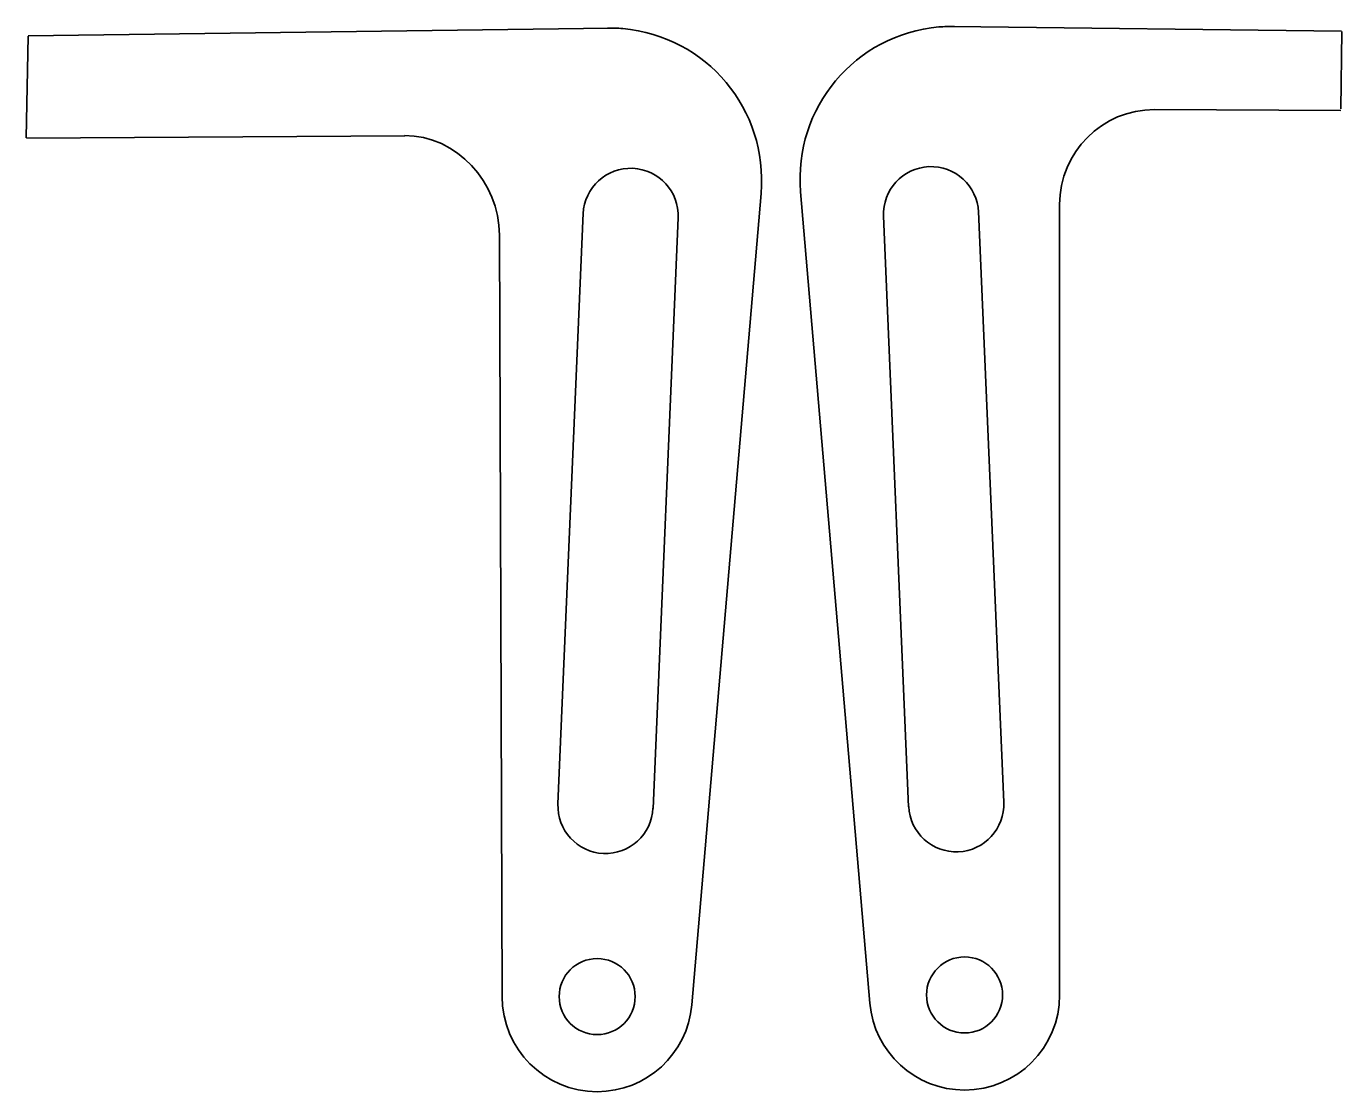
# Model space of a CAD drawing. Header units: inches. Extents: x 100 to 169.2, y 70.9 to 126.9.
import ezdxf

# ---------------------------------------------------------------- set-up
doc = ezdxf.new("R2010")
doc.units = ezdxf.units.IN
doc.header["$MEASUREMENT"] = 0
doc.layers.add('Visible Edges(ISO)', color=7, linetype='Continuous')

# ---------------------------------------------------------------- blocks, each defined once
blk = doc.blocks.new('block 2')
at = {"layer": 'Visible Edges(ISO)', "color": 7, "lineweight": 35, "true_color": 0xffffff}
blk.add_open_spline([(145.091, 116.963), (145.031, 118.343), (146.1, 119.51), (147.48, 119.57), (148.859, 119.63), (150.026, 118.561), (150.086, 117.181)], degree=3, knots=[0, 0, 0, 0, 1, 1, 1, 2, 2, 2, 2], dxfattribs=at)
blk = doc.blocks.new('block 3')
at = {"layer": 'Visible Edges(ISO)', "color": 7, "lineweight": 35, "true_color": 0xffffff}
blk.add_lwpolyline([(145.091, 116.968), (146.403, 85.901)], dxfattribs=at)
blk = doc.blocks.new('block 4')
at = {"layer": 'Visible Edges(ISO)', "color": 7, "lineweight": 35, "true_color": 0xffffff}
blk.add_open_spline([(151.412, 86.149), (151.472, 84.77), (150.403, 83.603), (149.023, 83.542), (147.644, 83.482), (146.477, 84.552), (146.417, 85.931)], degree=3, knots=[0, 0, 0, 0, 1, 1, 1, 2, 2, 2, 2], dxfattribs=at)
blk = doc.blocks.new('block 5')
at = {"layer": 'Visible Edges(ISO)', "color": 7, "lineweight": 35, "true_color": 0xffffff}
blk.add_lwpolyline([(151.412, 86.149), (150.085, 117.205)], dxfattribs=at)
blk = doc.blocks.new('block 6')
at = {"layer": 'Visible Edges(ISO)', "color": 7, "lineweight": 35, "true_color": 0xffffff}
blk.add_open_spline([(151.352, 76.016), (151.352, 77.121), (150.456, 78.016), (149.352, 78.016), (148.247, 78.016), (147.352, 77.121), (147.352, 76.016), (147.352, 74.912), (148.247, 74.016), (149.352, 74.016), (150.456, 74.016), (151.352, 74.912), (151.352, 76.016), (151.352, 76.016), (151.352, 76.016), (151.352, 76.016)], degree=3, knots=[0, 0, 0, 0, 1, 1, 1, 2, 2, 2, 3, 3, 3, 4, 4, 4, 5, 5, 5, 5], dxfattribs=at)
blk = doc.blocks.new('block 7')
at = {"layer": 'Visible Edges(ISO)', "color": 7, "lineweight": 35, "true_color": 0xffffff}
blk.add_lwpolyline([(169.19, 126.68), (169.152, 122.611)], dxfattribs=at)
blk = doc.blocks.new('block 8')
at = {"layer": 'Visible Edges(ISO)', "color": 7, "lineweight": 35, "true_color": 0xffffff}
blk.add_lwpolyline([(148.745, 126.945), (169.186, 126.691)], dxfattribs=at)
blk = doc.blocks.new('block 9')
at = {"layer": 'Visible Edges(ISO)', "color": 7, "lineweight": 35, "true_color": 0xffffff}
blk.add_open_spline([(140.73, 118.25), (140.345, 122.651), (143.601, 126.531), (148.003, 126.916), (148.273, 126.94), (148.545, 126.95), (148.816, 126.946)], degree=3, knots=[0, 0, 0, 0, 1, 1, 1, 2, 2, 2, 2], dxfattribs=at)
blk = doc.blocks.new('block 10')
at = {"layer": 'Visible Edges(ISO)', "color": 7, "lineweight": 35, "true_color": 0xffffff}
blk.add_lwpolyline([(144.371, 75.581), (140.73, 118.25)], dxfattribs=at)
blk = doc.blocks.new('block 11')
at = {"layer": 'Visible Edges(ISO)', "color": 7, "lineweight": 35, "true_color": 0xffffff}
blk.add_open_spline([(154.352, 76.016), (154.352, 73.255), (152.113, 71.016), (149.352, 71.016), (146.759, 71.016), (144.597, 72.998), (144.371, 75.581)], degree=3, knots=[0, 0, 0, 0, 1, 1, 1, 2, 2, 2, 2], dxfattribs=at)
blk = doc.blocks.new('block 12')
at = {"layer": 'Visible Edges(ISO)', "color": 7, "lineweight": 35, "true_color": 0xffffff}
blk.add_lwpolyline([(154.352, 117.575), (154.352, 76.016)], dxfattribs=at)
blk = doc.blocks.new('block 13')
at = {"layer": 'Visible Edges(ISO)', "color": 7, "lineweight": 35, "true_color": 0xffffff}
blk.add_open_spline([(154.352, 117.575), (154.352, 120.336), (156.59, 122.575), (159.352, 122.575)], degree=3, dxfattribs=at)
blk = doc.blocks.new('block 14')
at = {"layer": 'Visible Edges(ISO)', "color": 7, "lineweight": 35, "true_color": 0xffffff}
blk.add_lwpolyline([(169.15, 122.532), (159.352, 122.575)], dxfattribs=at)
blk = doc.blocks.new('block 15')
at = {"layer": 'Visible Edges(ISO)', "color": 7, "lineweight": 35, "true_color": 0xffffff}
blk.add_open_spline([(134.287, 116.877), (134.347, 118.257), (133.278, 119.424), (131.898, 119.484), (130.519, 119.544), (129.352, 118.475), (129.292, 117.095)], degree=3, knots=[0, 0, 0, 0, 1, 1, 1, 2, 2, 2, 2], dxfattribs=at)
blk = doc.blocks.new('block 16')
at = {"layer": 'Visible Edges(ISO)', "color": 7, "lineweight": 35, "true_color": 0xffffff}
blk.add_lwpolyline([(134.287, 116.882), (132.975, 85.815)], dxfattribs=at)
blk = doc.blocks.new('block 17')
at = {"layer": 'Visible Edges(ISO)', "color": 7, "lineweight": 35, "true_color": 0xffffff}
blk.add_open_spline([(127.966, 86.063), (127.906, 84.684), (128.975, 83.517), (130.355, 83.456), (131.734, 83.396), (132.901, 84.466), (132.961, 85.845)], degree=3, knots=[0, 0, 0, 0, 1, 1, 1, 2, 2, 2, 2], dxfattribs=at)
blk = doc.blocks.new('block 18')
at = {"layer": 'Visible Edges(ISO)', "color": 7, "lineweight": 35, "true_color": 0xffffff}
blk.add_lwpolyline([(127.966, 86.063), (129.293, 117.119)], dxfattribs=at)
blk = doc.blocks.new('block 19')
at = {"layer": 'Visible Edges(ISO)', "color": 7, "lineweight": 35, "true_color": 0xffffff}
blk.add_open_spline([(128.026, 75.93), (128.026, 77.035), (128.921, 77.93), (130.026, 77.93), (131.13, 77.93), (132.026, 77.035), (132.026, 75.93), (132.026, 74.826), (131.13, 73.93), (130.026, 73.93), (128.921, 73.93), (128.026, 74.826), (128.026, 75.93), (128.026, 75.93), (128.026, 75.93), (128.026, 75.93)], degree=3, knots=[0, 0, 0, 0, 1, 1, 1, 2, 2, 2, 3, 3, 3, 4, 4, 4, 5, 5, 5, 5], dxfattribs=at)
blk = doc.blocks.new('block 20')
at = {"layer": 'Visible Edges(ISO)', "color": 7, "lineweight": 35, "true_color": 0xffffff}
blk.add_lwpolyline([(100.092, 126.439), (99.998, 121.08)], dxfattribs=at)
blk = doc.blocks.new('block 21')
at = {"layer": 'Visible Edges(ISO)', "color": 7, "lineweight": 35, "true_color": 0xffffff}
blk.add_lwpolyline([(130.632, 126.859), (100.096, 126.45)], dxfattribs=at)
blk = doc.blocks.new('block 22')
at = {"layer": 'Visible Edges(ISO)', "color": 7, "lineweight": 35, "true_color": 0xffffff}
blk.add_open_spline([(138.647, 118.164), (139.032, 122.565), (135.777, 126.445), (131.375, 126.83), (131.105, 126.854), (130.833, 126.864), (130.562, 126.86)], degree=3, knots=[0, 0, 0, 0, 1, 1, 1, 2, 2, 2, 2], dxfattribs=at)
blk = doc.blocks.new('block 23')
at = {"layer": 'Visible Edges(ISO)', "color": 7, "lineweight": 35, "true_color": 0xffffff}
blk.add_lwpolyline([(135.007, 75.495), (138.647, 118.164)], dxfattribs=at)
blk = doc.blocks.new('block 24')
at = {"layer": 'Visible Edges(ISO)', "color": 7, "lineweight": 35, "true_color": 0xffffff}
blk.add_open_spline([(125.026, 75.93), (125.026, 73.169), (127.265, 70.93), (130.026, 70.93), (132.618, 70.93), (134.781, 72.912), (135.007, 75.495)], degree=3, knots=[0, 0, 0, 0, 1, 1, 1, 2, 2, 2, 2], dxfattribs=at)
blk = doc.blocks.new('block 25')
at = {"layer": 'Visible Edges(ISO)', "color": 7, "lineweight": 35, "true_color": 0xffffff}
blk.add_lwpolyline([(124.883, 116.02), (125.026, 75.93)], dxfattribs=at)
blk = doc.blocks.new('block 26')
at = {"layer": 'Visible Edges(ISO)', "color": 7, "lineweight": 35, "true_color": 0xffffff}
blk.add_open_spline([(124.883, 115.976), (124.883, 118.737), (122.647, 121.209), (119.886, 121.209)], degree=3, dxfattribs=at)
blk = doc.blocks.new('block 27')
at = {"layer": 'Visible Edges(ISO)', "color": 7, "lineweight": 35, "true_color": 0xffffff}
blk.add_lwpolyline([(100.012, 121.071), (119.908, 121.195)], dxfattribs=at)

msp = doc.modelspace()

# ---------------------------------------------------------------- block references
at = {"layer": 'Visible Edges(ISO)'}
for name in ['block 21', 'block 22', 'block 9', 'block 8', 'block 7', 'block 20', 'block 13', 'block 14', 'block 27', 'block 26', 'block 15', 'block 2', 'block 23', 'block 10', 'block 18', 'block 3', 'block 5', 'block 12', 'block 16', 'block 25', 'block 17', 'block 4', 'block 19', 'block 6', 'block 24', 'block 11']:
    msp.add_blockref(name, (0, 0), dxfattribs=at)

doc.saveas('drawing.dxf')
